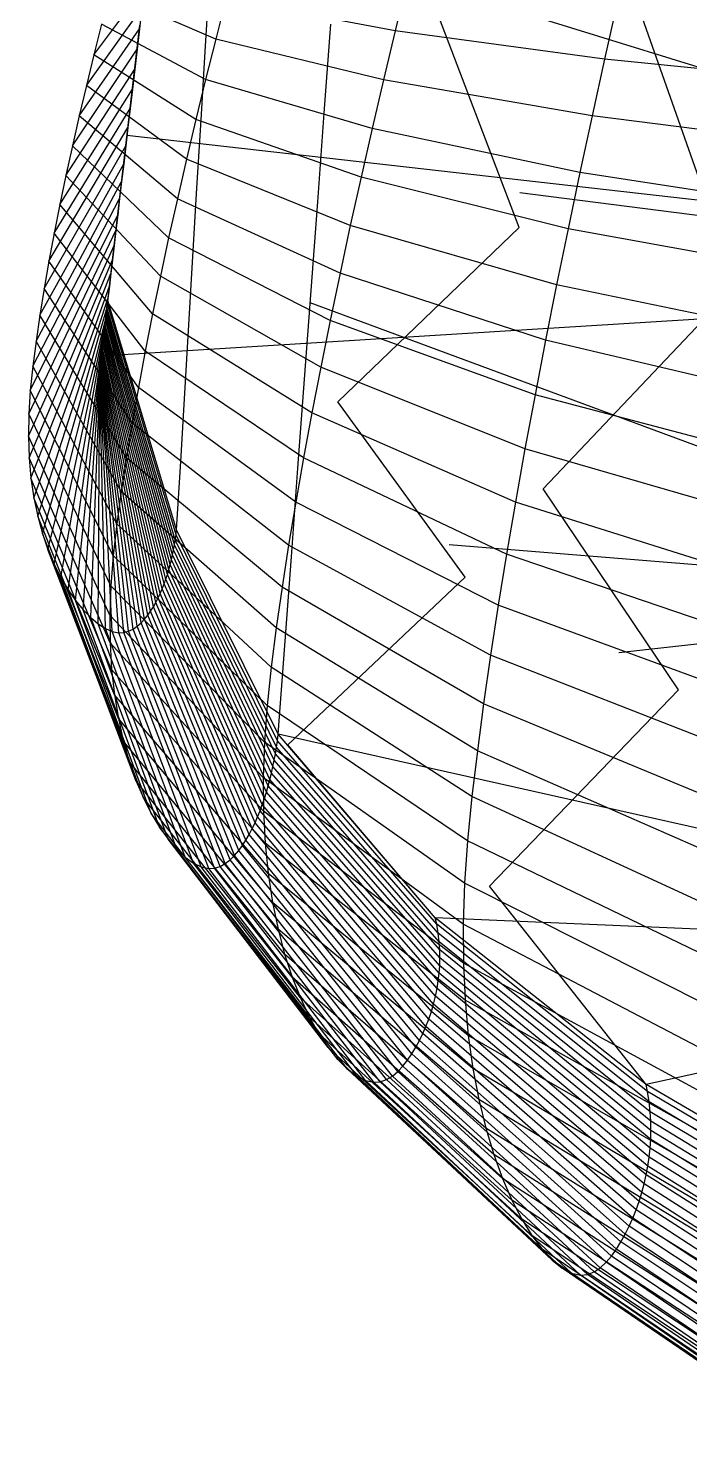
# Model space of a CAD drawing. Extents: x -439 to 439, y 0 to 263.
# Drawn here: x -438.8 to -384.5, y 57.1 to 173.6 of the extents above; entities that cross this region are included whole.
import ezdxf

# ---------------------------------------------------------------- set-up
doc = ezdxf.new("R2010")
doc.units = 0
doc.header["$MEASUREMENT"] = 0
doc.layers.add('default', color=7, linetype='Continuous')

msp = doc.modelspace()

# ---------------------------------------------------------------- linework, layer by layer
at = {"layer": 'default', "color": 30, "linetype": 'Continuous'}
for p, q in [((-328.019, 153.176, 335.311), (-428.396, 184.239, 228.416)), ((-328.019, 153.176, 335.311), (-430.664, 164.811, 231.165)), ((-328.019, 153.176, 335.311), (-432.777, 146.705, 233.728)), ((-350.187, 126.825, 220.263), (-415.619, 151.061, 186.929)), ((-350.187, 126.825, 220.263), (-404.218, 131.206, 168.495)), ((-350.187, 126.825, 220.263), (-390.288, 122.328, 150.141))]:
    msp.add_line(p, q, dxfattribs=at)
at = {"layer": 'default', "color": 3, "linetype": 'Continuous'}
for p, q in [((-424.248, 171.723, 206.435), (-423.914, 177.338, 205.722)), ((-398.451, 157.26, 166.104), (-405.871, 176.686, 157.772)), ((-380.621, 152.546, 145.861), (-388.49, 174.908, 135.433)), ((-430.044, 170.118, 230.414), (-429.604, 173.887, 229.881)), ((-414.461, 166.656, 185.393), (-413.92, 173.945, 184.675)), ((-424.583, 166.108, 207.149), (-424.248, 171.723, 206.435)), ((-430.484, 166.349, 230.948), (-430.044, 170.118, 230.414)), ((-415.002, 159.368, 186.111), (-414.461, 166.656, 185.393)), ((-430.924, 162.579, 231.481), (-430.484, 166.349, 230.948)), ((-424.917, 160.494, 207.862), (-424.583, 166.108, 207.149)), ((-431.364, 158.81, 232.014), (-430.924, 162.579, 231.481)), ((-425.251, 154.879, 208.575), (-424.917, 160.494, 207.862)), ((-338.498, 152.423, 214.475), (-398.42, 160.105, 166.509)), ((-431.804, 155.041, 232.548), (-431.364, 158.81, 232.014)), ((-415.543, 152.079, 186.829), (-415.002, 159.368, 186.111)), ((-413.353, 142.941, 156.956), (-398.451, 157.26, 166.104)), ((-432.244, 151.271, 233.081), (-431.804, 155.041, 232.548)), ((-425.586, 149.264, 209.289), (-425.251, 154.879, 208.575)), ((-416.084, 144.791, 187.547), (-415.543, 152.079, 186.829)), ((-396.497, 135.789, 133.62), (-380.621, 152.546, 145.861)), ((-425.92, 143.65, 210.002), (-425.586, 149.264, 209.289)), ((-416.625, 137.502, 188.265), (-416.084, 144.791, 187.547)), ((-426.254, 138.035, 210.715), (-425.92, 143.65, 210.002)), ((-402.899, 128.537, 166.851), (-413.353, 142.941, 156.956)), ((-426.588, 132.42, 211.428), (-426.254, 138.035, 210.715)), ((-417.167, 130.214, 188.983), (-416.625, 137.502, 188.265)), ((-385.392, 119.275, 146.197), (-396.497, 135.789, 133.62)), ((-417.708, 122.925, 189.701), (-417.167, 130.214, 188.983)), ((-417.458, 114.768, 157.882), (-402.899, 128.537, 166.851)), ((-418.249, 115.637, 190.419), (-417.708, 122.925, 189.701)), ((-400.903, 103.16, 134.201), (-385.392, 119.275, 146.197)), ((-405.347, 100.552, 168.994), (-417.458, 114.768, 157.882)), ((-388.035, 86.885, 148.368), (-400.903, 103.16, 134.201))]:
    msp.add_line(p, q, dxfattribs=at)
at = {"layer": 'default', "color": 7, "linetype": 'Continuous'}
for p, q in [((-407.671, 177.406, 156.318), (-408.645, 173.401, 156.157)), ((-433.384, 171.427, 204.057), (-429.243, 176.986, 229.442)), ((-423.378, 172.729, 179.239), (-432.094, 176.495, 203.675)), ((-422.535, 176.038, 179.267), (-423.378, 172.729, 179.239)), ((-408.645, 173.401, 156.157), (-422.535, 176.038, 179.267)), ((-433.996, 168.914, 204.254), (-429.442, 175.275, 229.684)), ((-429.442, 175.275, 229.684), (-429.64, 173.58, 229.924)), ((-390.405, 175.717, 133.555), (-391.447, 171.073, 133.255)), ((-434.584, 166.423, 204.454), (-429.64, 173.58, 229.924)), ((-432.749, 173.956, 203.864), (-433.384, 171.427, 204.057)), ((-424.204, 169.425, 179.22), (-432.749, 173.956, 203.864)), ((-429.64, 173.58, 229.924), (-429.836, 171.905, 230.161)), ((-423.378, 172.729, 179.239), (-424.204, 169.425, 179.22)), ((-409.6, 169.39, 156.01), (-423.378, 172.729, 179.239)), ((-408.645, 173.401, 156.157), (-409.6, 169.39, 156.01)), ((-391.447, 171.073, 133.255), (-408.645, 173.401, 156.157)), ((-435.146, 163.96, 204.657), (-429.836, 171.905, 230.161)), ((-433.384, 171.427, 204.057), (-433.996, 168.914, 204.254)), ((-425.007, 166.135, 179.213), (-433.384, 171.427, 204.057)), ((-429.836, 171.905, 230.161), (-430.028, 170.255, 230.395)), ((-435.677, 161.531, 204.863), (-430.028, 170.255, 230.395)), ((-430.028, 170.255, 230.395), (-430.218, 168.631, 230.625)), ((-391.447, 171.073, 133.255), (-392.468, 166.422, 132.975)), ((-370.768, 169.04, 111.204), (-391.447, 171.073, 133.255)), ((-433.996, 168.914, 204.254), (-434.584, 166.423, 204.454)), ((-425.781, 162.866, 179.22), (-433.996, 168.914, 204.254)), ((-424.204, 169.425, 179.22), (-425.007, 166.135, 179.213)), ((-410.537, 165.385, 155.877), (-424.204, 169.425, 179.22)), ((-409.6, 169.39, 156.01), (-410.537, 165.385, 155.877)), ((-392.468, 166.422, 132.975), (-409.6, 169.39, 156.01)), ((-436.176, 159.14, 205.072), (-430.218, 168.631, 230.625)), ((-430.218, 168.631, 230.625), (-430.404, 167.038, 230.85)), ((-436.641, 156.793, 205.284), (-430.404, 167.038, 230.85)), ((-430.404, 167.038, 230.85), (-430.586, 165.48, 231.071)), ((-437.073, 154.494, 205.498), (-430.586, 165.48, 231.071)), ((-434.584, 166.423, 204.454), (-435.146, 163.96, 204.657)), ((-426.529, 159.626, 179.238), (-434.584, 166.423, 204.454)), ((-430.586, 165.48, 231.071), (-430.763, 163.958, 231.286)), ((-425.007, 166.135, 179.213), (-425.781, 162.866, 179.22)), ((-411.446, 161.397, 155.762), (-425.007, 166.135, 179.213)), ((-392.468, 166.422, 132.975), (-393.47, 161.779, 132.712)), ((-371.801, 163.818, 110.765), (-392.468, 166.422, 132.975)), ((-410.537, 165.385, 155.877), (-411.446, 161.397, 155.762)), ((-393.47, 161.779, 132.712), (-410.537, 165.385, 155.877)), ((-437.464, 152.248, 205.715), (-430.763, 163.958, 231.286)), ((-435.146, 163.96, 204.657), (-435.677, 161.531, 204.863)), ((-427.245, 156.423, 179.27), (-435.146, 163.96, 204.657)), ((-430.763, 163.958, 231.286), (-430.936, 162.477, 231.495)), ((-437.818, 150.059, 205.934), (-430.936, 162.477, 231.495)), ((-430.936, 162.477, 231.495), (-431.104, 161.04, 231.699)), ((-425.781, 162.866, 179.22), (-426.529, 159.626, 179.238)), ((-412.325, 157.435, 155.666), (-425.781, 162.866, 179.22)), ((-438.13, 147.933, 206.155), (-431.104, 161.04, 231.699)), ((-435.677, 161.531, 204.863), (-436.176, 159.14, 205.072)), ((-427.925, 153.264, 179.317), (-435.677, 161.531, 204.863)), ((-431.104, 161.04, 231.699), (-431.266, 159.649, 231.896)), ((-411.446, 161.397, 155.762), (-412.325, 157.435, 155.666)), ((-394.443, 157.155, 132.474), (-411.446, 161.397, 155.762)), ((-393.47, 161.779, 132.712), (-394.443, 157.155, 132.474)), ((-372.814, 158.603, 110.347), (-393.47, 161.779, 132.712)), ((-438.398, 145.872, 206.378), (-431.266, 159.649, 231.896)), ((-431.266, 159.649, 231.896), (-431.423, 158.307, 232.086)), ((-426.529, 159.626, 179.238), (-427.245, 156.423, 179.27)), ((-413.173, 153.508, 155.588), (-426.529, 159.626, 179.238)), ((-436.176, 159.14, 205.072), (-436.641, 156.793, 205.284)), ((-428.566, 150.155, 179.38), (-436.176, 159.14, 205.072)), ((-438.606, 143.88, 206.608), (-431.423, 158.307, 232.086)), ((-431.423, 158.307, 232.086), (-431.574, 157.017, 232.268)), ((-412.325, 157.435, 155.666), (-413.173, 153.508, 155.588)), ((-395.384, 152.562, 132.261), (-412.325, 157.435, 155.666)), ((-438.731, 141.959, 206.849), (-431.574, 157.017, 232.268)), ((-436.641, 156.793, 205.284), (-437.073, 154.494, 205.498)), ((-429.169, 147.102, 179.458), (-436.641, 156.793, 205.284)), ((-431.574, 157.017, 232.268), (-431.718, 155.781, 232.443)), ((-427.245, 156.423, 179.27), (-427.925, 153.264, 179.317)), ((-413.985, 149.626, 155.531), (-427.245, 156.423, 179.27)), ((-394.443, 157.155, 132.474), (-395.384, 152.562, 132.261)), ((-373.798, 153.41, 109.96), (-394.443, 157.155, 132.474)), ((-438.761, 140.112, 207.105), (-431.718, 155.781, 232.443)), ((-431.718, 155.781, 232.443), (-431.855, 154.603, 232.61)), ((-438.699, 138.345, 207.374), (-431.855, 154.603, 232.61)), ((-437.073, 154.494, 205.498), (-437.464, 152.248, 205.715)), ((-429.73, 144.114, 179.551), (-437.073, 154.494, 205.498)), ((-431.855, 154.603, 232.61), (-431.986, 153.485, 232.768)), ((-438.546, 136.659, 207.655), (-431.986, 153.485, 232.768)), ((-431.986, 153.485, 232.768), (-432.109, 152.428, 232.918)), ((-427.925, 153.264, 179.317), (-428.566, 150.155, 179.38)), ((-414.757, 145.798, 155.496), (-427.925, 153.264, 179.317)), ((-413.173, 153.508, 155.588), (-413.985, 149.626, 155.531)), ((-396.291, 148.011, 132.072), (-413.173, 153.508, 155.588)), ((-438.31, 135.059, 207.946), (-432.109, 152.428, 232.918)), ((-437.993, 133.551, 208.245), (-432.225, 151.436, 233.058)), ((-437.464, 152.248, 205.715), (-437.818, 150.059, 205.934)), ((-430.243, 141.195, 179.663), (-437.464, 152.248, 205.715)), ((-432.225, 151.436, 233.058), (-432.333, 150.511, 233.189)), ((-432.109, 152.428, 232.918), (-432.225, 151.436, 233.058)), ((-395.384, 152.562, 132.261), (-396.291, 148.011, 132.072)), ((-374.749, 148.252, 109.605), (-395.384, 152.562, 132.261)), ((-437.606, 132.137, 208.55), (-432.333, 150.511, 233.189)), ((-432.333, 150.511, 233.189), (-432.433, 149.656, 233.31)), ((-437.818, 150.059, 205.934), (-438.13, 147.933, 206.155)), ((-430.712, 138.35, 179.79), (-437.818, 150.059, 205.934)), ((-437.153, 130.821, 208.858), (-432.433, 149.656, 233.31)), ((-432.433, 149.656, 233.31), (-432.524, 148.872, 233.421)), ((-428.566, 150.155, 179.38), (-429.169, 147.102, 179.458)), ((-415.485, 142.031, 155.485), (-428.566, 150.155, 179.38)), ((-413.985, 149.626, 155.531), (-414.757, 145.798, 155.496)), ((-397.161, 143.511, 131.911), (-413.985, 149.626, 155.531)), ((-438.13, 147.933, 206.155), (-438.398, 145.872, 206.378)), ((-431.131, 135.587, 179.936), (-438.13, 147.933, 206.155)), ((-436.646, 129.609, 209.165), (-432.524, 148.872, 233.421)), ((-436.094, 128.503, 209.469), (-432.607, 148.161, 233.521)), ((-432.607, 148.161, 233.521), (-432.681, 147.526, 233.611)), ((-432.524, 148.872, 233.421), (-432.607, 148.161, 233.521)), ((-396.291, 148.011, 132.072), (-397.161, 143.511, 131.911)), ((-375.667, 143.142, 109.281), (-396.291, 148.011, 132.072)), ((-435.505, 127.507, 209.767), (-432.681, 147.526, 233.611)), ((-434.893, 126.627, 210.055), (-432.746, 146.97, 233.69)), ((-432.746, 146.97, 233.69), (-432.802, 146.494, 233.757)), ((-432.681, 147.526, 233.611), (-432.746, 146.97, 233.69)), ((-429.169, 147.102, 179.458), (-429.73, 144.114, 179.551)), ((-416.169, 138.333, 155.498), (-429.169, 147.102, 179.458)), ((-438.398, 145.872, 206.378), (-438.606, 143.88, 206.608)), ((-431.498, 132.909, 180.1), (-438.398, 145.872, 206.378)), ((-434.269, 125.866, 210.329), (-432.802, 146.494, 233.757)), ((-433.642, 125.228, 210.587), (-432.848, 146.099, 233.813)), ((-433.033, 124.716, 210.821), (-432.884, 145.789, 233.857)), ((-432.917, 145.509, 233.897), (-432.901, 145.648, 233.877)), ((-432.884, 145.789, 233.857), (-432.91, 145.565, 233.889)), ((-432.901, 145.648, 233.877), (-432.88, 145.821, 233.853)), ((-430.161, 124.282, 211.644), (-432.901, 145.648, 233.877)), ((-432.848, 146.099, 233.813), (-432.884, 145.789, 233.857)), ((-432.88, 145.821, 233.853), (-432.857, 146.02, 233.824)), ((-429.822, 124.516, 211.701), (-432.88, 145.821, 233.853)), ((-432.857, 146.02, 233.824), (-432.832, 146.236, 233.794)), ((-429.51, 124.789, 211.744), (-432.857, 146.02, 233.824)), ((-432.802, 146.494, 233.757), (-432.848, 146.099, 233.813)), ((-432.832, 146.236, 233.794), (-432.805, 146.465, 233.761)), ((-429.225, 125.09, 211.777), (-432.832, 146.236, 233.794)), ((-432.805, 146.465, 233.761), (-432.777, 146.704, 233.728)), ((-428.963, 125.413, 211.8), (-432.805, 146.465, 233.761)), ((-414.757, 145.798, 155.496), (-415.485, 142.031, 155.485)), ((-397.987, 139.075, 131.78), (-414.757, 145.798, 155.496)), ((-432.926, 145.43, 233.908), (-432.932, 145.384, 233.914)), ((-432.932, 145.384, 233.914), (-432.928, 145.417, 233.91)), ((-431.323, 123.978, 211.38), (-432.932, 145.384, 233.914)), ((-432.928, 145.417, 233.91), (-432.917, 145.509, 233.897)), ((-430.921, 123.995, 211.484), (-432.928, 145.417, 233.91)), ((-432.91, 145.565, 233.889), (-432.926, 145.43, 233.908)), ((-431.867, 124.089, 211.22), (-432.926, 145.43, 233.908)), ((-430.529, 124.102, 211.572), (-432.917, 145.509, 233.897)), ((-432.424, 124.334, 211.037), (-432.91, 145.565, 233.889)), ((-438.606, 143.88, 206.608), (-438.731, 141.959, 206.849)), ((-431.792, 130.322, 180.294), (-438.606, 143.88, 206.608)), ((-429.73, 144.114, 179.551), (-430.243, 141.195, 179.663)), ((-416.807, 134.713, 155.534), (-429.73, 144.114, 179.551)), ((-397.161, 143.511, 131.911), (-397.987, 139.075, 131.78)), ((-376.547, 138.09, 108.993), (-397.161, 143.511, 131.911)), ((-438.731, 141.959, 206.849), (-438.761, 140.112, 207.105)), ((-431.99, 127.828, 180.532), (-438.731, 141.959, 206.849)), ((-430.243, 141.195, 179.663), (-430.712, 138.35, 179.79)), ((-417.391, 131.177, 155.599), (-430.243, 141.195, 179.663)), ((-415.485, 142.031, 155.485), (-416.169, 138.333, 155.498)), ((-398.767, 134.709, 131.682), (-415.485, 142.031, 155.485)), ((-438.761, 140.112, 207.105), (-438.699, 138.345, 207.374)), ((-432.075, 125.432, 180.823), (-438.761, 140.112, 207.105)), ((-397.987, 139.075, 131.78), (-398.767, 134.709, 131.682)), ((-377.384, 133.109, 108.744), (-397.987, 139.075, 131.78)), ((-438.699, 138.345, 207.374), (-438.546, 136.659, 207.655)), ((-432.053, 123.14, 181.163), (-438.699, 138.345, 207.374)), ((-430.712, 138.35, 179.79), (-431.131, 135.587, 179.936)), ((-417.925, 127.732, 155.688), (-430.712, 138.35, 179.79)), ((-416.169, 138.333, 155.498), (-416.807, 134.713, 155.534)), ((-399.5, 130.424, 131.617), (-416.169, 138.333, 155.498)), ((-438.546, 136.659, 207.655), (-438.31, 135.059, 207.946)), ((-431.924, 120.956, 181.551), (-438.546, 136.659, 207.655)), ((-431.131, 135.587, 179.936), (-431.498, 132.909, 180.1)), ((-418.402, 124.387, 155.806), (-431.131, 135.587, 179.936)), ((-438.31, 135.059, 207.946), (-437.993, 133.551, 208.245)), ((-431.695, 118.884, 181.982), (-438.31, 135.059, 207.946)), ((-416.807, 134.713, 155.534), (-417.391, 131.177, 155.599)), ((-400.183, 126.23, 131.583), (-416.807, 134.713, 155.534)), ((-398.767, 134.709, 131.682), (-399.5, 130.424, 131.617)), ((-378.173, 128.208, 108.537), (-398.767, 134.709, 131.682)), ((-437.993, 133.551, 208.245), (-437.606, 132.137, 208.55)), ((-431.372, 116.932, 182.452), (-437.993, 133.551, 208.245)), ((-431.498, 132.909, 180.1), (-431.792, 130.322, 180.294)), ((-418.82, 121.145, 155.953), (-431.498, 132.909, 180.1)), ((-437.606, 132.137, 208.55), (-437.153, 130.821, 208.858)), ((-430.964, 115.103, 182.955), (-437.606, 132.137, 208.55)), ((-437.153, 130.821, 208.858), (-436.646, 129.609, 209.165)), ((-430.478, 113.404, 183.485), (-437.153, 130.821, 208.858)), ((-417.391, 131.177, 155.599), (-417.925, 127.732, 155.688)), ((-400.809, 122.134, 131.589), (-417.391, 131.177, 155.599)), ((-436.646, 129.609, 209.165), (-436.094, 128.503, 209.469)), ((-429.927, 111.838, 184.035), (-436.646, 129.609, 209.165)), ((-431.792, 130.322, 180.294), (-431.99, 127.828, 180.532)), ((-419.157, 118.013, 156.145), (-431.792, 130.322, 180.294)), ((-399.5, 130.424, 131.617), (-400.183, 126.23, 131.583)), ((-378.916, 123.398, 108.371), (-399.5, 130.424, 131.617)), ((-436.094, 128.503, 209.469), (-435.505, 127.507, 209.767)), ((-429.321, 110.412, 184.598), (-436.094, 128.503, 209.469)), ((-435.505, 127.507, 209.767), (-434.893, 126.627, 210.055)), ((-428.669, 109.13, 185.167), (-435.505, 127.507, 209.767)), ((-431.99, 127.828, 180.532), (-432.075, 125.432, 180.823)), ((-419.385, 114.997, 156.403), (-431.99, 127.828, 180.532)), ((-417.925, 127.732, 155.688), (-418.402, 124.387, 155.806)), ((-401.382, 118.143, 131.629), (-417.925, 127.732, 155.688)), ((-434.893, 126.627, 210.055), (-434.269, 125.866, 210.329)), ((-427.988, 107.997, 185.733), (-434.893, 126.627, 210.055)), ((-434.269, 125.866, 210.329), (-433.642, 125.228, 210.587)), ((-427.29, 107.02, 186.286), (-434.269, 125.866, 210.329)), ((-400.183, 126.23, 131.583), (-400.809, 122.134, 131.589)), ((-379.608, 118.691, 108.248), (-400.183, 126.23, 131.583)), ((-433.642, 125.228, 210.587), (-433.033, 124.716, 210.821)), ((-426.584, 106.2, 186.822), (-433.642, 125.228, 210.587)), ((-433.033, 124.716, 210.821), (-432.424, 124.334, 211.037)), ((-425.895, 105.546, 187.323), (-433.033, 124.716, 210.821)), ((-432.075, 125.432, 180.823), (-432.053, 123.14, 181.163)), ((-419.486, 112.1, 156.739), (-432.075, 125.432, 180.823)), ((-429.822, 124.516, 211.701), (-429.51, 124.789, 211.744)), ((-429.51, 124.789, 211.744), (-429.225, 125.09, 211.777)), ((-421.83, 105.693, 189.713), (-429.51, 124.789, 211.744)), ((-429.225, 125.09, 211.777), (-428.963, 125.413, 211.8)), ((-421.493, 106.088, 189.857), (-429.225, 125.09, 211.777)), ((-428.963, 125.413, 211.8), (-428.722, 125.752, 211.815)), ((-421.182, 106.511, 189.981), (-428.963, 125.413, 211.8)), ((-432.424, 124.334, 211.037), (-431.867, 124.089, 211.22)), ((-425.204, 105.06, 187.802), (-432.424, 124.334, 211.037)), ((-431.867, 124.089, 211.22), (-431.323, 123.978, 211.38)), ((-424.568, 104.749, 188.224), (-431.867, 124.089, 211.22)), ((-431.323, 123.978, 211.38), (-430.921, 123.995, 211.484)), ((-423.943, 104.613, 188.614), (-431.323, 123.978, 211.38)), ((-430.921, 123.995, 211.484), (-430.529, 124.102, 211.572)), ((-423.479, 104.642, 188.885), (-430.921, 123.995, 211.484)), ((-430.529, 124.102, 211.572), (-430.161, 124.282, 211.644)), ((-423.025, 104.787, 189.134), (-430.529, 124.102, 211.572)), ((-430.161, 124.282, 211.644), (-429.822, 124.516, 211.701)), ((-422.595, 105.026, 189.354), (-430.161, 124.282, 211.644)), ((-422.197, 105.334, 189.547), (-429.822, 124.516, 211.701)), ((-418.402, 124.387, 155.806), (-418.82, 121.145, 155.953)), ((-401.894, 114.268, 131.708), (-418.402, 124.387, 155.806)), ((-432.053, 123.14, 181.163), (-431.924, 120.956, 181.551)), ((-419.466, 109.33, 157.149), (-432.053, 123.14, 181.163)), ((-418.82, 121.145, 155.953), (-419.157, 118.013, 156.145)), ((-402.343, 110.515, 131.828), (-418.82, 121.145, 155.953)), ((-400.809, 122.134, 131.589), (-401.382, 118.143, 131.629)), ((-380.243, 114.094, 108.175), (-400.809, 122.134, 131.589)), ((-431.924, 120.956, 181.551), (-431.695, 118.884, 181.982)), ((-419.325, 106.691, 157.629), (-431.924, 120.956, 181.551)), ((-431.695, 118.884, 181.982), (-431.372, 116.932, 182.452)), ((-419.073, 104.191, 158.174), (-431.695, 118.884, 181.982)), ((-419.157, 118.013, 156.145), (-419.385, 114.997, 156.403)), ((-402.706, 106.889, 132.009), (-419.157, 118.013, 156.145)), ((-401.382, 118.143, 131.629), (-401.894, 114.268, 131.708)), ((-380.825, 109.615, 108.146), (-401.382, 118.143, 131.629)), ((-431.372, 116.932, 182.452), (-430.964, 115.103, 182.955)), ((-418.714, 101.836, 158.779), (-431.372, 116.932, 182.452)), ((-430.964, 115.103, 182.955), (-430.478, 113.404, 183.485)), ((-418.259, 99.631, 159.434), (-430.964, 115.103, 182.955)), ((-419.385, 114.997, 156.403), (-419.486, 112.1, 156.739)), ((-402.953, 103.398, 132.279), (-419.385, 114.997, 156.403)), ((-401.894, 114.268, 131.708), (-402.343, 110.515, 131.828)), ((-381.345, 105.268, 108.169), (-401.894, 114.268, 131.708)), ((-430.478, 113.404, 183.485), (-429.927, 111.838, 184.035)), ((-417.717, 97.585, 160.132), (-430.478, 113.404, 183.485)), ((-429.927, 111.838, 184.035), (-429.321, 110.412, 184.598)), ((-417.101, 95.7, 160.862), (-429.927, 111.838, 184.035)), ((-419.486, 112.1, 156.739), (-419.466, 109.33, 157.149)), ((-403.064, 100.047, 132.652), (-419.486, 112.1, 156.739)), ((-429.321, 110.412, 184.598), (-428.669, 109.13, 185.167)), ((-416.422, 93.985, 161.616), (-429.321, 110.412, 184.598)), ((-402.343, 110.515, 131.828), (-402.706, 106.889, 132.009)), ((-381.802, 101.057, 108.244), (-402.343, 110.515, 131.828)), ((-428.669, 109.13, 185.167), (-427.988, 107.997, 185.733)), ((-415.692, 92.445, 162.382), (-428.669, 109.13, 185.167)), ((-419.466, 109.33, 157.149), (-419.325, 106.691, 157.629)), ((-403.046, 96.844, 133.124), (-419.466, 109.33, 157.149)), ((-427.988, 107.997, 185.733), (-427.29, 107.02, 186.286)), ((-414.928, 91.086, 163.149), (-427.988, 107.997, 185.733)), ((-427.29, 107.02, 186.286), (-426.584, 106.2, 186.822)), ((-414.145, 89.914, 163.903), (-427.29, 107.02, 186.286)), ((-426.584, 106.2, 186.822), (-425.895, 105.546, 187.323)), ((-413.353, 88.934, 164.637), (-426.584, 106.2, 186.822)), ((-421.83, 105.693, 189.713), (-421.493, 106.088, 189.857)), ((-421.493, 106.088, 189.857), (-421.182, 106.511, 189.981)), ((-407.629, 88.871, 168.943), (-421.493, 106.088, 189.857)), ((-421.182, 106.511, 189.981), (-420.895, 106.954, 190.088)), ((-407.278, 89.387, 169.132), (-421.182, 106.511, 189.981)), ((-419.325, 106.691, 157.629), (-419.073, 104.191, 158.174)), ((-402.901, 93.796, 133.692), (-419.325, 106.691, 157.629)), ((-402.706, 106.889, 132.009), (-402.953, 103.398, 132.279)), ((-382.172, 96.99, 108.399), (-402.706, 106.889, 132.009)), ((-425.895, 105.546, 187.323), (-425.204, 105.06, 187.802)), ((-412.58, 88.153, 165.329), (-425.895, 105.546, 187.323)), ((-425.204, 105.06, 187.802), (-424.568, 104.749, 188.224)), ((-411.804, 87.575, 165.993), (-425.204, 105.06, 187.802)), ((-423.025, 104.787, 189.134), (-422.595, 105.026, 189.354)), ((-422.595, 105.026, 189.354), (-422.197, 105.334, 189.547)), ((-408.871, 87.572, 168.196), (-422.595, 105.026, 189.354)), ((-422.197, 105.334, 189.547), (-421.83, 105.693, 189.713)), ((-408.422, 87.95, 168.478), (-422.197, 105.334, 189.547)), ((-408.009, 88.389, 168.726), (-421.83, 105.693, 189.713)), ((-424.568, 104.749, 188.224), (-423.943, 104.613, 188.614)), ((-411.09, 87.209, 166.581), (-424.568, 104.749, 188.224)), ((-423.943, 104.613, 188.614), (-423.479, 104.642, 188.885)), ((-410.388, 87.054, 167.13), (-423.943, 104.613, 188.614)), ((-423.479, 104.642, 188.885), (-423.025, 104.787, 189.134)), ((-409.866, 87.095, 167.516), (-423.479, 104.642, 188.885)), ((-409.354, 87.277, 167.874), (-423.025, 104.787, 189.134)), ((-419.073, 104.191, 158.174), (-418.714, 101.836, 158.779)), ((-402.636, 90.908, 134.346), (-419.073, 104.191, 158.174)), ((-402.953, 103.398, 132.279), (-403.064, 100.047, 132.652)), ((-382.425, 93.076, 108.665), (-402.953, 103.398, 132.279)), ((-418.714, 101.836, 158.779), (-418.259, 99.631, 159.434)), ((-402.256, 88.189, 135.082), (-418.714, 101.836, 158.779)), ((-418.259, 99.631, 159.434), (-417.717, 97.585, 160.132)), ((-401.775, 85.647, 135.887), (-418.259, 99.631, 159.434)), ((-403.064, 100.047, 132.652), (-403.046, 96.844, 133.124)), ((-382.542, 89.32, 109.064), (-403.064, 100.047, 132.652)), ((-417.717, 97.585, 160.132), (-417.101, 95.7, 160.862)), ((-401.201, 83.288, 136.751), (-417.717, 97.585, 160.132)), ((-403.046, 96.844, 133.124), (-402.901, 93.796, 133.692)), ((-382.529, 85.733, 109.588), (-403.046, 96.844, 133.124)), ((-417.101, 95.7, 160.862), (-416.422, 93.985, 161.616)), ((-400.548, 81.117, 137.661), (-417.101, 95.7, 160.862)), ((-416.422, 93.985, 161.616), (-415.692, 92.445, 162.382)), ((-399.828, 79.143, 138.605), (-416.422, 93.985, 161.616)), ((-402.901, 93.796, 133.692), (-402.636, 90.908, 134.346)), ((-382.388, 82.319, 110.234), (-402.901, 93.796, 133.692)), ((-415.692, 92.445, 162.382), (-414.928, 91.086, 163.149)), ((-399.054, 77.371, 139.57), (-415.692, 92.445, 162.382)), ((-414.928, 91.086, 163.149), (-414.145, 89.914, 163.903)), ((-398.243, 75.811, 140.54), (-414.928, 91.086, 163.149)), ((-402.636, 90.908, 134.346), (-402.256, 88.189, 135.082)), ((-382.127, 79.087, 110.992), (-402.636, 90.908, 134.346)), ((-414.145, 89.914, 163.903), (-413.353, 88.934, 164.637)), ((-397.411, 74.466, 141.497), (-414.145, 89.914, 163.903)), ((-407.278, 89.387, 169.132), (-406.953, 89.929, 169.299)), ((-413.353, 88.934, 164.637), (-412.58, 88.153, 165.329)), ((-396.57, 73.343, 142.431), (-413.353, 88.934, 164.637)), ((-408.009, 88.389, 168.726), (-407.629, 88.871, 168.943)), ((-407.629, 88.871, 168.943), (-407.278, 89.387, 169.132)), ((-390.479, 73.348, 148.042), (-407.629, 88.871, 168.943)), ((-390.105, 73.949, 148.3), (-407.278, 89.387, 169.132)), ((-412.58, 88.153, 165.329), (-411.804, 87.575, 165.993)), ((-395.748, 72.451, 143.315), (-412.58, 88.153, 165.329)), ((-411.804, 87.575, 165.993), (-411.09, 87.209, 166.581)), ((-394.923, 71.793, 144.168), (-411.804, 87.575, 165.993)), ((-409.354, 87.277, 167.874), (-408.871, 87.572, 168.196)), ((-408.871, 87.572, 168.196), (-408.422, 87.95, 168.478)), ((-391.802, 71.828, 147.039), (-408.871, 87.572, 168.196)), ((-408.422, 87.95, 168.478), (-408.009, 88.389, 168.726)), ((-391.324, 72.272, 147.416), (-408.422, 87.95, 168.478)), ((-390.884, 72.785, 147.748), (-408.009, 88.389, 168.726)), ((-402.256, 88.189, 135.082), (-401.775, 85.647, 135.887)), ((-381.75, 76.046, 111.853), (-402.256, 88.189, 135.082)), ((-411.09, 87.209, 166.581), (-410.388, 87.054, 167.13)), ((-394.164, 71.379, 144.927), (-411.09, 87.209, 166.581)), ((-410.388, 87.054, 167.13), (-409.866, 87.095, 167.516)), ((-393.417, 71.21, 145.639), (-410.388, 87.054, 167.13)), ((-409.866, 87.095, 167.516), (-409.354, 87.277, 167.874)), ((-392.862, 71.264, 146.143), (-409.866, 87.095, 167.516)), ((-392.317, 71.481, 146.614), (-409.354, 87.277, 167.874)), ((-401.775, 85.647, 135.887), (-401.201, 83.288, 136.751)), ((-381.272, 73.203, 112.804), (-401.775, 85.647, 135.887)), ((-401.201, 83.288, 136.751), (-400.548, 81.117, 137.661)), ((-380.699, 70.567, 113.832), (-401.201, 83.288, 136.751)), ((-400.548, 81.117, 137.661), (-399.828, 79.143, 138.605)), ((-380.047, 68.144, 114.921), (-400.548, 81.117, 137.661)), ((-399.828, 79.143, 138.605), (-399.054, 77.371, 139.57)), ((-379.328, 65.941, 116.056), (-399.828, 79.143, 138.605)), ((-399.054, 77.371, 139.57), (-398.243, 75.811, 140.54)), ((-378.553, 63.966, 117.221), (-399.054, 77.371, 139.57)), ((-398.243, 75.811, 140.54), (-397.411, 74.466, 141.497)), ((-377.741, 62.228, 118.395), (-398.243, 75.811, 140.54)), ((-390.105, 73.949, 148.3), (-389.759, 74.579, 148.53)), ((-397.411, 74.466, 141.497), (-396.57, 73.343, 142.431)), ((-376.909, 60.732, 119.559), (-397.411, 74.466, 141.497)), ((-390.479, 73.348, 148.042), (-390.105, 73.949, 148.3)), ((-369.576, 60.244, 128.007), (-390.105, 73.949, 148.3)), ((-396.57, 73.343, 142.431), (-395.748, 72.451, 143.315)), ((-376.066, 59.485, 120.699), (-396.57, 73.343, 142.431)), ((-395.748, 72.451, 143.315), (-394.923, 71.793, 144.168)), ((-375.243, 58.495, 121.78), (-395.748, 72.451, 143.315)), ((-391.802, 71.828, 147.039), (-391.324, 72.272, 147.416)), ((-391.324, 72.272, 147.416), (-390.884, 72.785, 147.748)), ((-370.803, 58.35, 126.875), (-391.324, 72.272, 147.416)), ((-390.884, 72.785, 147.748), (-390.479, 73.348, 148.042)), ((-370.36, 58.93, 127.298), (-390.884, 72.785, 147.748)), ((-369.952, 59.567, 127.673), (-390.479, 73.348, 148.042)), ((-394.923, 71.793, 144.168), (-394.164, 71.379, 144.927)), ((-374.416, 57.769, 122.828), (-394.923, 71.793, 144.168)), ((-394.164, 71.379, 144.927), (-393.417, 71.21, 145.639)), ((-373.654, 57.315, 123.763), (-394.164, 71.379, 144.927)), ((-393.417, 71.21, 145.639), (-392.862, 71.264, 146.143)), ((-372.905, 57.134, 124.645), (-393.417, 71.21, 145.639)), ((-392.862, 71.264, 146.143), (-392.317, 71.481, 146.614)), ((-372.347, 57.202, 125.272), (-392.862, 71.264, 146.143)), ((-392.317, 71.481, 146.614), (-391.802, 71.828, 147.039)), ((-371.8, 57.452, 125.862), (-392.317, 71.481, 146.614)), ((-371.283, 57.847, 126.397), (-391.802, 71.828, 147.039))]:
    msp.add_line(p, q, dxfattribs=at)
at = {"layer": 'default', "color": 1, "linetype": 'Continuous'}
for p, q in [((-432.374, 150.164, 233.238), (-432.341, 150.44, 233.199)), ((-432.341, 150.44, 233.199), (-432.309, 150.717, 233.16)), ((-426.761, 131.19, 211.558), (-432.341, 150.44, 233.199)), ((-432.309, 150.717, 233.16), (-432.277, 150.994, 233.121)), ((-426.695, 131.599, 211.517), (-432.309, 150.717, 233.16)), ((-432.277, 150.994, 233.121), (-432.244, 151.271, 233.081)), ((-426.638, 132.009, 211.474), (-432.277, 150.994, 233.121)), ((-426.588, 132.42, 211.428), (-432.244, 151.271, 233.081)), ((-432.502, 149.065, 233.394), (-432.47, 149.338, 233.355)), ((-432.47, 149.338, 233.355), (-432.438, 149.613, 233.316)), ((-427.111, 129.568, 211.697), (-432.47, 149.338, 233.355)), ((-432.438, 149.613, 233.316), (-432.406, 149.888, 233.277)), ((-427.01, 129.971, 211.667), (-432.438, 149.613, 233.316)), ((-432.406, 149.888, 233.277), (-432.374, 150.164, 233.238)), ((-426.918, 130.376, 211.633), (-432.406, 149.888, 233.277)), ((-426.835, 130.782, 211.597), (-432.374, 150.164, 233.238)), ((-432.659, 147.722, 233.584), (-432.628, 147.986, 233.546)), ((-432.628, 147.986, 233.546), (-432.597, 148.253, 233.508)), ((-427.763, 127.596, 211.806), (-432.628, 147.986, 233.546)), ((-432.597, 148.253, 233.508), (-432.565, 148.522, 233.47)), ((-427.611, 127.983, 211.791), (-432.597, 148.253, 233.508)), ((-432.565, 148.522, 233.47), (-432.534, 148.793, 233.432)), ((-427.471, 128.375, 211.772), (-432.565, 148.522, 233.47)), ((-432.534, 148.793, 233.432), (-432.502, 149.065, 233.394)), ((-427.341, 128.77, 211.75), (-432.534, 148.793, 233.432)), ((-427.221, 129.168, 211.725), (-432.502, 149.065, 233.394)), ((-432.777, 146.704, 233.728), (-432.749, 146.951, 233.693)), ((-432.749, 146.951, 233.693), (-432.719, 147.204, 233.657)), ((-428.5, 126.104, 211.824), (-432.749, 146.951, 233.693)), ((-432.719, 147.204, 233.657), (-432.689, 147.461, 233.621)), ((-428.294, 126.466, 211.827), (-432.719, 147.204, 233.657)), ((-432.689, 147.461, 233.621), (-432.659, 147.722, 233.584)), ((-428.104, 126.836, 211.824), (-432.689, 147.461, 233.621)), ((-427.927, 127.213, 211.817), (-432.659, 147.722, 233.584)), ((-428.722, 125.752, 211.815), (-432.777, 146.704, 233.728)), ((-426.695, 131.599, 211.517), (-426.638, 132.009, 211.474)), ((-426.638, 132.009, 211.474), (-426.588, 132.42, 211.428)), ((-418.317, 115.103, 190.455), (-426.638, 132.009, 211.474)), ((-418.249, 115.637, 190.419), (-426.588, 132.42, 211.428)), ((-426.918, 130.376, 211.633), (-426.835, 130.782, 211.597)), ((-426.835, 130.782, 211.597), (-426.761, 131.19, 211.558)), ((-418.579, 113.508, 190.527), (-426.835, 130.782, 211.597)), ((-426.761, 131.19, 211.558), (-426.695, 131.599, 211.517)), ((-418.482, 114.038, 190.509), (-426.761, 131.19, 211.558)), ((-418.394, 114.57, 190.485), (-426.695, 131.599, 211.517)), ((-427.221, 129.168, 211.725), (-427.111, 129.568, 211.697)), ((-427.111, 129.568, 211.697), (-427.01, 129.971, 211.667)), ((-418.93, 111.929, 190.544), (-427.111, 129.568, 211.697)), ((-427.01, 129.971, 211.667), (-426.918, 130.376, 211.633)), ((-418.803, 112.453, 190.545), (-427.01, 129.971, 211.667)), ((-418.686, 112.979, 190.539), (-426.918, 130.376, 211.633)), ((-427.611, 127.983, 211.791), (-427.471, 128.375, 211.772)), ((-427.471, 128.375, 211.772), (-427.341, 128.77, 211.75)), ((-419.379, 110.375, 190.499), (-427.471, 128.375, 211.772)), ((-427.341, 128.77, 211.75), (-427.221, 129.168, 211.725)), ((-419.218, 110.89, 190.521), (-427.341, 128.77, 211.75)), ((-419.068, 111.408, 190.536), (-427.221, 129.168, 211.725)), ((-428.104, 126.836, 211.824), (-427.927, 127.213, 211.817)), ((-427.927, 127.213, 211.817), (-427.763, 127.596, 211.806)), ((-419.937, 108.861, 190.384), (-427.927, 127.213, 211.817)), ((-427.763, 127.596, 211.806), (-427.611, 127.983, 211.791)), ((-419.737, 109.36, 190.431), (-427.763, 127.596, 211.806)), ((-419.551, 109.865, 190.47), (-427.611, 127.983, 211.791)), ((-428.722, 125.752, 211.815), (-428.5, 126.104, 211.824)), ((-428.5, 126.104, 211.824), (-428.294, 126.466, 211.827)), ((-420.628, 107.414, 190.18), (-428.5, 126.104, 211.824)), ((-428.294, 126.466, 211.827), (-428.104, 126.836, 211.824)), ((-420.381, 107.887, 190.26), (-428.294, 126.466, 211.827)), ((-420.151, 108.37, 190.327), (-428.104, 126.836, 211.824)), ((-420.895, 106.954, 190.088), (-428.722, 125.752, 211.815)), ((-418.317, 115.103, 190.455), (-418.249, 115.637, 190.419)), ((-405.347, 100.552, 168.994), (-418.249, 115.637, 190.419)), ((-338.44, 97.718, 236.607), (-418.249, 115.637, 190.419)), ((-418.482, 114.038, 190.509), (-418.394, 114.57, 190.485)), ((-418.394, 114.57, 190.485), (-418.317, 115.103, 190.455)), ((-405.109, 99.314, 169.349), (-418.394, 114.57, 190.485)), ((-405.232, 100.034, 169.154), (-418.317, 115.103, 190.455)), ((-418.686, 112.979, 190.539), (-418.579, 113.508, 190.527)), ((-418.579, 113.508, 190.527), (-418.482, 114.038, 190.509)), ((-404.981, 97.925, 169.642), (-418.579, 113.508, 190.527)), ((-405.025, 98.598, 169.513), (-418.482, 114.038, 190.509)), ((-419.068, 111.408, 190.536), (-418.93, 111.929, 190.544)), ((-418.93, 111.929, 190.544), (-418.803, 112.453, 190.545)), ((-405.027, 96.03, 169.877), (-418.93, 111.929, 190.544)), ((-418.803, 112.453, 190.545), (-418.686, 112.979, 190.539)), ((-404.985, 96.63, 169.823), (-418.803, 112.453, 190.545)), ((-404.969, 97.275, 169.744), (-418.686, 112.979, 190.539)), ((-419.379, 110.375, 190.499), (-419.218, 110.89, 190.521)), ((-419.218, 110.89, 190.521), (-419.068, 111.408, 190.536)), ((-405.199, 94.749, 169.931), (-419.218, 110.89, 190.521)), ((-405.1, 95.381, 169.915), (-419.068, 111.408, 190.536)), ((-419.737, 109.36, 190.431), (-419.551, 109.865, 190.47)), ((-419.551, 109.865, 190.47), (-419.379, 110.375, 190.499)), ((-405.484, 93.48, 169.897), (-419.551, 109.865, 190.47)), ((-405.326, 94.118, 169.925), (-419.379, 110.375, 190.499)), ((-420.381, 107.887, 190.26), (-420.151, 108.37, 190.327)), ((-420.151, 108.37, 190.327), (-419.937, 108.861, 190.384)), ((-406.115, 91.649, 169.684), (-420.151, 108.37, 190.327)), ((-419.937, 108.861, 190.384), (-419.737, 109.36, 190.431)), ((-405.873, 92.246, 169.781), (-419.937, 108.861, 190.384)), ((-405.664, 92.871, 169.849), (-419.737, 109.36, 190.431)), ((-420.895, 106.954, 190.088), (-420.628, 107.414, 190.18)), ((-420.628, 107.414, 190.18), (-420.381, 107.887, 190.26)), ((-406.654, 90.487, 169.445), (-420.628, 107.414, 190.18)), ((-406.375, 91.061, 169.573), (-420.381, 107.887, 190.26)), ((-406.953, 89.929, 169.299), (-420.895, 106.954, 190.088)), ((-405.232, 100.034, 169.154), (-405.347, 100.552, 168.994)), ((-388.035, 86.885, 148.368), (-405.347, 100.552, 168.994)), ((-338.44, 97.718, 236.607), (-405.347, 100.552, 168.994)), ((-405.109, 99.314, 169.349), (-405.232, 100.034, 169.154)), ((-387.914, 86.287, 148.565), (-405.232, 100.034, 169.154)), ((-405.025, 98.598, 169.513), (-405.109, 99.314, 169.349)), ((-387.783, 85.457, 148.803), (-405.109, 99.314, 169.349)), ((-404.981, 97.925, 169.642), (-405.025, 98.598, 169.513)), ((-387.695, 84.629, 149.002), (-405.025, 98.598, 169.513)), ((-404.969, 97.275, 169.744), (-404.981, 97.925, 169.642)), ((-387.649, 83.852, 149.155), (-404.981, 97.925, 169.642)), ((-404.985, 96.63, 169.823), (-404.969, 97.275, 169.744)), ((-387.637, 83.101, 149.273), (-404.969, 97.275, 169.744)), ((-338.44, 97.718, 236.607), (-388.035, 86.885, 148.368)), ((-405.1, 95.381, 169.915), (-405.027, 96.03, 169.877)), ((-405.027, 96.03, 169.877), (-404.985, 96.63, 169.823)), ((-387.701, 81.66, 149.419), (-405.027, 96.03, 169.877)), ((-387.655, 82.354, 149.362), (-404.985, 96.63, 169.823)), ((-405.326, 94.118, 169.925), (-405.199, 94.749, 169.931)), ((-405.199, 94.749, 169.931), (-405.1, 95.381, 169.915)), ((-387.885, 80.177, 149.46), (-405.199, 94.749, 169.931)), ((-387.779, 80.909, 149.454), (-405.1, 95.381, 169.915)), ((-405.664, 92.871, 169.849), (-405.484, 93.48, 169.897)), ((-405.484, 93.48, 169.897), (-405.326, 94.118, 169.925)), ((-388.19, 78.705, 149.388), (-405.484, 93.48, 169.897)), ((-388.021, 79.445, 149.438), (-405.326, 94.118, 169.925)), ((-406.115, 91.649, 169.684), (-405.873, 92.246, 169.781)), ((-405.873, 92.246, 169.781), (-405.664, 92.871, 169.849)), ((-388.606, 77.274, 149.209), (-405.873, 92.246, 169.781)), ((-388.382, 77.999, 149.312), (-405.664, 92.871, 169.849)), ((-406.654, 90.487, 169.445), (-406.375, 91.061, 169.573)), ((-406.375, 91.061, 169.573), (-406.115, 91.649, 169.684)), ((-389.141, 75.897, 148.911), (-406.375, 91.061, 169.573)), ((-388.864, 76.58, 149.07), (-406.115, 91.649, 169.684)), ((-406.953, 89.929, 169.299), (-406.654, 90.487, 169.445)), ((-389.759, 74.579, 148.53), (-406.953, 89.929, 169.299)), ((-389.439, 75.229, 148.732), (-406.654, 90.487, 169.445)), ((-387.914, 86.287, 148.565), (-388.035, 86.885, 148.368)), ((-367.478, 74.763, 128.344), (-388.035, 86.885, 148.368)), ((-387.783, 85.457, 148.803), (-387.914, 86.287, 148.565)), ((-367.357, 74.095, 128.577), (-387.914, 86.287, 148.565)), ((-387.695, 84.629, 149.002), (-387.783, 85.457, 148.803)), ((-367.228, 73.166, 128.857), (-387.783, 85.457, 148.803)), ((-387.649, 83.852, 149.155), (-387.695, 84.629, 149.002)), ((-367.14, 72.24, 129.088), (-387.695, 84.629, 149.002)), ((-387.655, 82.354, 149.362), (-387.637, 83.101, 149.273)), ((-387.637, 83.101, 149.273), (-387.649, 83.852, 149.155)), ((-367.095, 71.37, 129.263), (-387.649, 83.852, 149.155)), ((-367.084, 70.529, 129.395), (-387.637, 83.101, 149.273)), ((-387.779, 80.909, 149.454), (-387.701, 81.66, 149.419)), ((-387.701, 81.66, 149.419), (-387.655, 82.354, 149.362)), ((-367.151, 68.913, 129.548), (-387.701, 81.66, 149.419)), ((-367.104, 69.692, 129.491), (-387.655, 82.354, 149.362)), ((-387.885, 80.177, 149.46), (-387.779, 80.909, 149.454)), ((-367.23, 68.071, 129.577), (-387.779, 80.909, 149.454)), ((-388.19, 78.705, 149.388), (-388.021, 79.445, 149.438)), ((-388.021, 79.445, 149.438), (-387.885, 80.177, 149.46)), ((-367.476, 66.428, 129.529), (-388.021, 79.445, 149.438)), ((-367.338, 67.25, 129.57), (-387.885, 80.177, 149.46)), ((-388.382, 77.999, 149.312), (-388.19, 78.705, 149.388)), ((-367.647, 65.597, 129.452), (-388.19, 78.705, 149.388)), ((-388.864, 76.58, 149.07), (-388.606, 77.274, 149.209)), ((-388.606, 77.274, 149.209), (-388.382, 77.999, 149.312)), ((-368.066, 63.988, 129.201), (-388.606, 77.274, 149.209)), ((-367.841, 64.803, 129.343), (-388.382, 77.999, 149.312)), ((-389.439, 75.229, 148.732), (-389.141, 75.897, 148.911)), ((-389.141, 75.897, 148.911), (-388.864, 76.58, 149.07)), ((-368.606, 62.439, 128.805), (-389.141, 75.897, 148.911)), ((-368.326, 63.207, 129.015), (-388.864, 76.58, 149.07)), ((-389.759, 74.579, 148.53), (-389.439, 75.229, 148.732)), ((-369.228, 60.955, 128.305), (-389.759, 74.579, 148.53)), ((-368.906, 61.687, 128.569), (-389.439, 75.229, 148.732))]:
    msp.add_line(p, q, dxfattribs=at)

doc.saveas('drawing.dxf')
